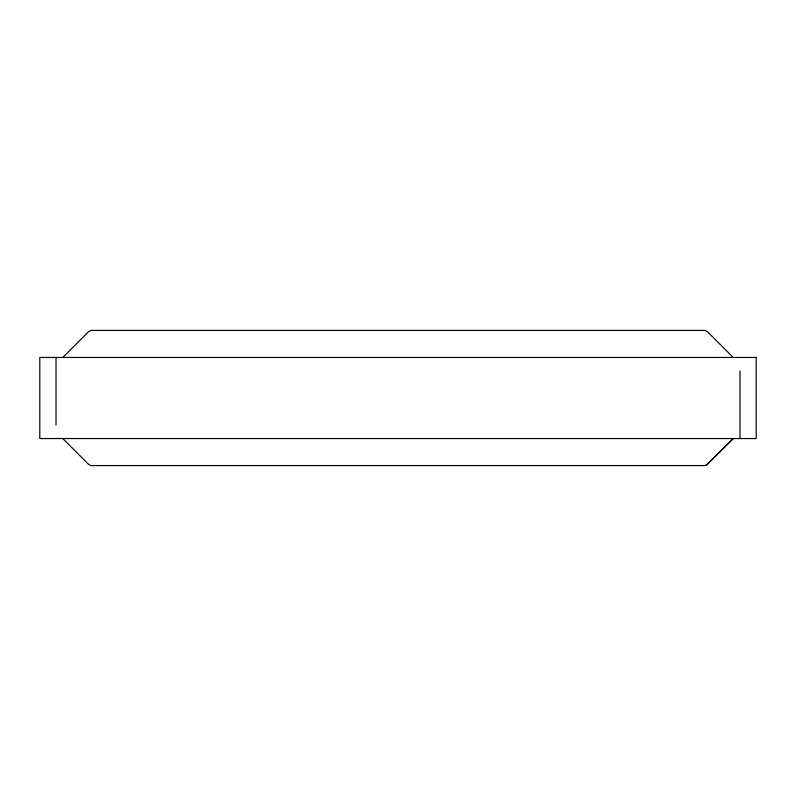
<?xml version="1.0" encoding="UTF-8"?>
<svg xmlns="http://www.w3.org/2000/svg" width="796" height="796" viewBox="0 0 796 796"><rect width="100%" height="100%" fill="white"/><g stroke="black" fill="none" stroke-linecap="round" stroke-linejoin="round"><path stroke-width="1.19" d="M62.775 357.454L88.824 331.405L91.212 330.42L704.788 330.42L707.176 331.405L733.225 357.454M706.082 465.332L733.225 438.546L707.176 464.595L704.788 465.58L91.212 465.58L88.824 464.595L62.775 438.546M739.982 370.966L739.982 438.546M56.018 357.454L56.018 425.034M756.2 357.454L39.8 357.454L39.8 438.546L756.2 438.546L756.2 357.454"/></g></svg>
